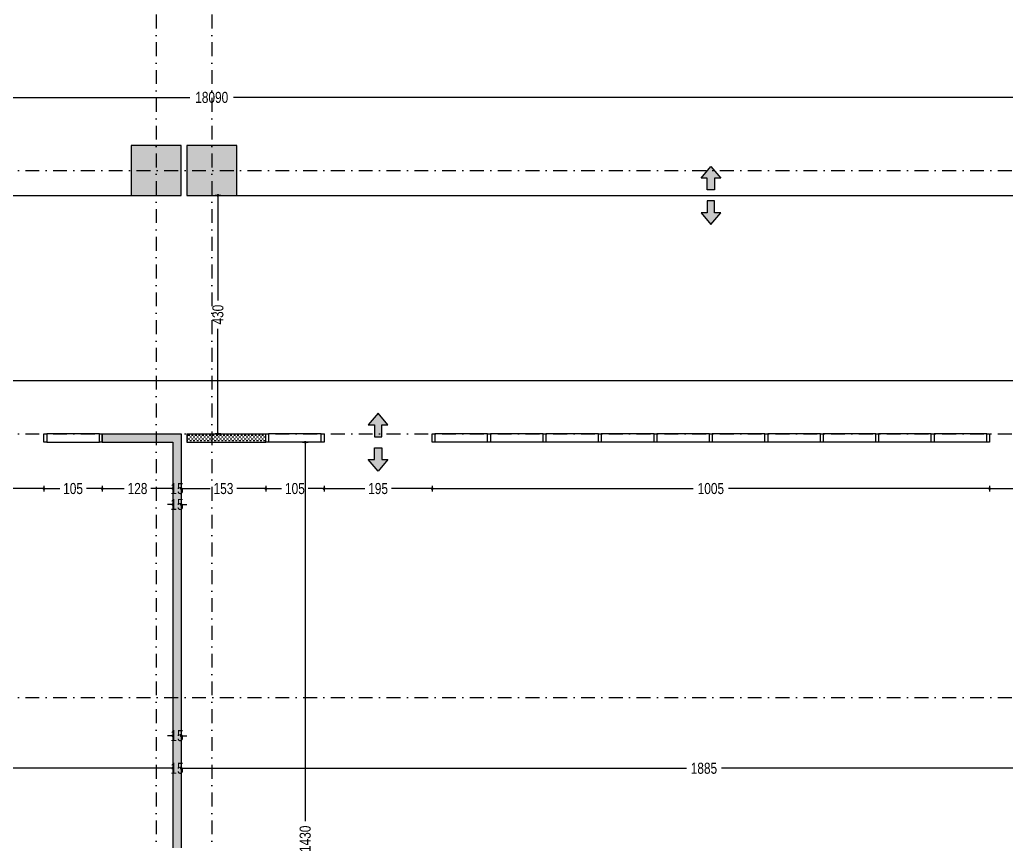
# Model space of a CAD drawing. Header units: centimetres. Extents: x 26569 to 160723, y -3143 to 14565.
# Drawn here: x 61333 to 63112, y 2254 to 3735 of the extents above; entities that cross this region are included whole.
import ezdxf

# ---------------------------------------------------------------- set-up
doc = ezdxf.new("R2010")
doc.units = ezdxf.units.CM
doc.header["$LTSCALE"] = 100
doc.linetypes.add('DASHDOT2', pattern=[0.5, 0.25, -0.125, 0, -0.125])
for name, color, linetype in [('A-ANNO-DIMS', 187, 'Continuous'), ('A-ANNO-GRID', 155, 'DASHDOT2'), ('A-ANNO-TEXT', 50, 'Continuous'), ('A-ELEV-01', 255, 'Continuous'), ('A-GLAZ-FRME', 12, 'Continuous'), ('A-GLAZ-FULL', 130, 'Continuous'), ('A-GLAZ-SILL', 8, 'Continuous'), ('A-WALL', 134, 'Continuous'), ('A-WALL-HTCH', 8, 'Continuous'), ('S-CONC', 5, 'Continuous'), ('S-HTCH', 8, 'Continuous')]:
    doc.layers.add(name, color=color, linetype=linetype)
doc.styles.add('Fields_100', font='act_simplex.shx', dxfattribs={"width": 0.8, "height": 20})
doc.dimstyles.new('FIELDS_100', dxfattribs={"dimscale": 0, "dimtxt": 20, "dimasz": 5, "dimexe": 5, "dimexo": 5, "dimgap": 5, "dimtad": 0, "dimdec": 0, "dimzin": 0, "dimdsep": 46, "dimtxsty": 'Fields_100', "dimblk": 'DOT', "dimcen": 0.09, "dimclrt": 50, "dimadec": 0, "dimazin": 0, "dimtfac": 1, "dimtdec": 0, "dimtix": 1, "dimtofl": 0, "dimtmove": 1, "dimatfit": 3, "dimfxl": 5, "dimfxlon": 1, "dimtolj": 1, "dimtzin": 0, "dimarcsym": 0})

# ---------------------------------------------------------------- blocks, each defined once
blk = doc.blocks.new('_Dot')
at = {"color": 0, "linetype": 'ByBlock', "lineweight": -2}
blk.add_line((-0.5, 0), (-1, 0), dxfattribs=at)
at = {"color": 0, "linetype": 'ByBlock', "const_width": 0.5}
blk.add_lwpolyline([(-0.25, 0, 1), (0.25, 0, 1)], format="xyb", close=True, dxfattribs=at)
blk = doc.blocks.new('*D384')
at = {"layer": 'A-ANNO-DIMS', "color": 0, "lineweight": -2, "transparency": 16777216}
for p, q in [((61609.5, 2866.3), (61609.5, 2856.3)), ((61624.5, 2866.3), (61624.5, 2856.3)), ((61604.5, 2861.3), (61599.5, 2861.3)), ((61629.5, 2861.3), (61634.5, 2861.3))]:
    blk.add_line(p, q, dxfattribs=at)
at = {"layer": 'DEFPOINTS', "color": 0, "transparency": 16777216}
for p in [(61624.5, 2988.6), (61609.5, 2973.6), (61624.5, 2861.3)]:
    blk.add_point(p, dxfattribs=at)
at = {"layer": 'A-ANNO-DIMS', "color": 0, "lineweight": -2, "transparency": 16777216, "xscale": 5, "yscale": 5, "zscale": 5}
blk.add_blockref('_Dot', (61609.5, 2861.3), dxfattribs=at)
at = {"layer": 'A-ANNO-DIMS', "color": 0, "lineweight": -2, "transparency": 16777216, "xscale": 5, "yscale": 5, "zscale": 5, "rotation": 180}
blk.add_blockref('_Dot', (61624.5, 2861.3), dxfattribs=at)
at = {"layer": 'A-ANNO-DIMS', "color": 50, "transparency": 16777216, "insert": (61617, 2861.3), "char_height": 20, "attachment_point": 5, "style": 'Fields_100'}
blk.add_mtext('\\A1;15', dxfattribs=at)
blk = doc.blocks.new('*D146')
at = {"layer": 'A-ANNO-DIMS', "color": 0, "lineweight": -2, "transparency": 16777216}
for p, q in [((61843.1, 2973.6), (61853.1, 2973.6)), ((61848.1, 2968.6), (61848.1, 2290.3)), ((61848.1, 1548.6), (61848.1, 2226.9)), ((61843.1, 1543.6), (61853.1, 1543.6))]:
    blk.add_line(p, q, dxfattribs=at)
at = {"layer": 'DEFPOINTS', "color": 0, "transparency": 16777216}
for p in [(61624.5, 2973.6), (61848.1, 2973.6), (61624.5, 1543.6)]:
    blk.add_point(p, dxfattribs=at)
at = {"layer": 'A-ANNO-DIMS', "color": 0, "lineweight": -2, "transparency": 16777216, "xscale": 5, "yscale": 5, "zscale": 5}
for p, rotation in [((61848.1, 2973.6), 90), ((61848.1, 1543.6), 270)]:
    blk.add_blockref('_Dot', p, dxfattribs=dict(at, rotation=rotation))
at = {"layer": 'A-ANNO-DIMS', "color": 50, "transparency": 16777216, "insert": (61848.1, 2258.6), "char_height": 20, "attachment_point": 5, "rotation": 90, "style": 'Fields_100'}
blk.add_mtext('\\A1;1430', dxfattribs=at)
blk = doc.blocks.new('*D389')
at = {"layer": 'A-ANNO-DIMS', "color": 0, "lineweight": -2, "transparency": 16777216}
for p, q in [((61695.7, 3418.6), (61685.7, 3418.6)), ((61690.7, 3413.6), (61690.7, 3229.2)), ((61690.7, 2993.6), (61690.7, 3178)), ((61695.7, 2988.6), (61685.7, 2988.6))]:
    blk.add_line(p, q, dxfattribs=at)
at = {"layer": 'DEFPOINTS', "color": 0, "transparency": 16777216}
for p in [(61724.5, 3418.6), (61690.7, 2988.6), (61705.7, 2988.6)]:
    blk.add_point(p, dxfattribs=at)
at = {"layer": 'A-ANNO-DIMS', "color": 0, "lineweight": -2, "transparency": 16777216, "xscale": 5, "yscale": 5, "zscale": 5}
for p, rotation in [((61690.7, 3418.6), 90), ((61690.7, 2988.6), 270)]:
    blk.add_blockref('_Dot', p, dxfattribs=dict(at, rotation=rotation))
at = {"layer": 'A-ANNO-DIMS', "color": 50, "transparency": 16777216, "insert": (61690.7, 3203.6), "char_height": 20, "attachment_point": 5, "rotation": 90, "style": 'Fields_100'}
blk.add_mtext('\\A1;430', dxfattribs=at)
blk = doc.blocks.new('*D374')
at = {"layer": 'A-ANNO-DIMS', "color": 0, "lineweight": -2, "transparency": 16777216}
for p, q in [((58072, 3079.9), (58072, 3089.9)), ((58077, 3084.9), (64346.4, 3084.9)), ((70694.5, 3084.9), (64425, 3084.9)), ((70699.5, 3079.9), (70699.5, 3089.9))]:
    blk.add_line(p, q, dxfattribs=at)
at = {"layer": 'DEFPOINTS', "color": 0, "transparency": 16777216}
for p in [(70699.5, 3084.9), (58072, 2988.6), (70699.5, 2988.6)]:
    blk.add_point(p, dxfattribs=at)
at = {"layer": 'A-ANNO-DIMS', "color": 0, "lineweight": -2, "transparency": 16777216, "xscale": 5, "yscale": 5, "zscale": 5, "rotation": 180}
blk.add_blockref('_Dot', (58072, 3084.9), dxfattribs=at)
at = {"layer": 'A-ANNO-DIMS', "color": 0, "lineweight": -2, "transparency": 16777216, "xscale": 5, "yscale": 5, "zscale": 5}
blk.add_blockref('_Dot', (70699.5, 3084.9), dxfattribs=at)
at = {"layer": 'A-ANNO-DIMS', "color": 50, "transparency": 16777216, "insert": (64385.7, 3084.9), "char_height": 20, "attachment_point": 5, "style": 'Fields_100'}
blk.add_mtext('\\A1;12628', dxfattribs=at)
blk = doc.blocks.new('*D308')
at = {"layer": 'A-ANNO-DIMS', "color": 0, "lineweight": -2, "transparency": 16777216}
for p, q in [((59954.5, 1514.5), (59954.5, 1504.5)), ((61609.5, 1514.5), (61609.5, 1504.5)), ((59959.5, 1509.5), (60750.3, 1509.5)), ((61604.5, 1509.5), (60813.6, 1509.5))]:
    blk.add_line(p, q, dxfattribs=at)
at = {"layer": 'DEFPOINTS', "color": 0, "transparency": 16777216}
for p in [(61609.5, 2973.6), (59954.5, 1593.6), (61609.5, 1509.5)]:
    blk.add_point(p, dxfattribs=at)
at = {"layer": 'A-ANNO-DIMS', "color": 0, "lineweight": -2, "transparency": 16777216, "xscale": 5, "yscale": 5, "zscale": 5, "rotation": 180}
blk.add_blockref('_Dot', (59954.5, 1509.5), dxfattribs=at)
at = {"layer": 'A-ANNO-DIMS', "color": 0, "lineweight": -2, "transparency": 16777216, "xscale": 5, "yscale": 5, "zscale": 5}
blk.add_blockref('_Dot', (61609.5, 1509.5), dxfattribs=at)
at = {"layer": 'A-ANNO-DIMS', "color": 50, "transparency": 16777216, "insert": (60782, 1509.5), "char_height": 20, "attachment_point": 5, "style": 'Fields_100'}
blk.add_mtext('\\A1;1655', dxfattribs=at)
blk = doc.blocks.new('*D309')
at = {"layer": 'A-ANNO-DIMS', "color": 0, "lineweight": -2, "transparency": 16777216}
for p, q in [((61604.5, 2444.5), (61599.5, 2444.5)), ((61609.5, 2449.5), (61609.5, 2439.5)), ((61624.5, 2449.5), (61624.5, 2439.5)), ((61629.5, 2444.5), (61634.5, 2444.5))]:
    blk.add_line(p, q, dxfattribs=at)
at = {"layer": 'DEFPOINTS', "color": 0, "transparency": 16777216}
for p in [(61624.5, 2988.6), (61609.5, 2973.6), (61624.5, 2444.5)]:
    blk.add_point(p, dxfattribs=at)
at = {"layer": 'A-ANNO-DIMS', "color": 0, "lineweight": -2, "transparency": 16777216, "xscale": 5, "yscale": 5, "zscale": 5}
blk.add_blockref('_Dot', (61609.5, 2444.5), dxfattribs=at)
at = {"layer": 'A-ANNO-DIMS', "color": 0, "lineweight": -2, "transparency": 16777216, "xscale": 5, "yscale": 5, "zscale": 5, "rotation": 180}
blk.add_blockref('_Dot', (61624.5, 2444.5), dxfattribs=at)
at = {"layer": 'A-ANNO-DIMS', "color": 50, "transparency": 16777216, "insert": (61617, 2444.5), "char_height": 20, "attachment_point": 5, "style": 'Fields_100'}
blk.add_mtext('\\A1;15', dxfattribs=at)
blk = doc.blocks.new('*D310')
at = {"layer": 'A-ANNO-DIMS', "color": 0, "lineweight": -2, "transparency": 16777216}
for p, q in [((61624.5, 1299.5), (61624.5, 1289.5)), ((63374.5, 1299.5), (63374.5, 1289.5)), ((61629.5, 1294.5), (62467.8, 1294.5)), ((63369.5, 1294.5), (62531.1, 1294.5))]:
    blk.add_line(p, q, dxfattribs=at)
at = {"layer": 'DEFPOINTS', "color": 0, "transparency": 16777216}
for p in [(61624.5, 2988.6), (63374.5, 1593.6), (63374.5, 1294.5)]:
    blk.add_point(p, dxfattribs=at)
at = {"layer": 'A-ANNO-DIMS', "color": 0, "lineweight": -2, "transparency": 16777216, "xscale": 5, "yscale": 5, "zscale": 5, "rotation": 180}
blk.add_blockref('_Dot', (61624.5, 1294.5), dxfattribs=at)
at = {"layer": 'A-ANNO-DIMS', "color": 0, "lineweight": -2, "transparency": 16777216, "xscale": 5, "yscale": 5, "zscale": 5}
blk.add_blockref('_Dot', (63374.5, 1294.5), dxfattribs=at)
at = {"layer": 'A-ANNO-DIMS', "color": 50, "transparency": 16777216, "insert": (62499.5, 1294.5), "char_height": 20, "attachment_point": 5, "style": 'Fields_100'}
blk.add_mtext('\\A1;1750', dxfattribs=at)
blk = doc.blocks.new('*D90')
at = {"layer": 'A-ANNO-DIMS', "color": 0, "lineweight": -2, "transparency": 16777216}
for p, q in [((59887, 2390.7), (59887, 2380.7)), ((59892, 2385.7), (60716.6, 2385.7)), ((61604.5, 2385.7), (60779.9, 2385.7)), ((61609.5, 2390.7), (61609.5, 2380.7))]:
    blk.add_line(p, q, dxfattribs=at)
at = {"layer": 'DEFPOINTS', "color": 0, "transparency": 16777216}
for p in [(61609.5, 2973.6), (59887, 2528.6), (61609.5, 2385.7)]:
    blk.add_point(p, dxfattribs=at)
at = {"layer": 'A-ANNO-DIMS', "color": 0, "lineweight": -2, "transparency": 16777216, "xscale": 5, "yscale": 5, "zscale": 5, "rotation": 180}
blk.add_blockref('_Dot', (59887, 2385.7), dxfattribs=at)
at = {"layer": 'A-ANNO-DIMS', "color": 0, "lineweight": -2, "transparency": 16777216, "xscale": 5, "yscale": 5, "zscale": 5}
blk.add_blockref('_Dot', (61609.5, 2385.7), dxfattribs=at)
at = {"layer": 'A-ANNO-DIMS', "color": 50, "transparency": 16777216, "insert": (60748.2, 2385.7), "char_height": 20, "attachment_point": 5, "style": 'Fields_100'}
blk.add_mtext('\\A1;1723', dxfattribs=at)
blk = doc.blocks.new('*D91')
at = {"layer": 'A-ANNO-DIMS', "color": 0, "lineweight": -2, "transparency": 16777216}
for p, q in [((61604.5, 2385.7), (61599.5, 2385.7)), ((61609.5, 2390.7), (61609.5, 2380.7)), ((61624.5, 2390.7), (61624.5, 2380.7)), ((61629.5, 2385.7), (61634.5, 2385.7))]:
    blk.add_line(p, q, dxfattribs=at)
at = {"layer": 'DEFPOINTS', "color": 0, "transparency": 16777216}
for p in [(61624.5, 2988.6), (61609.5, 2973.6), (61624.5, 2385.7)]:
    blk.add_point(p, dxfattribs=at)
at = {"layer": 'A-ANNO-DIMS', "color": 0, "lineweight": -2, "transparency": 16777216, "xscale": 5, "yscale": 5, "zscale": 5}
blk.add_blockref('_Dot', (61609.5, 2385.7), dxfattribs=at)
at = {"layer": 'A-ANNO-DIMS', "color": 0, "lineweight": -2, "transparency": 16777216, "xscale": 5, "yscale": 5, "zscale": 5, "rotation": 180}
blk.add_blockref('_Dot', (61624.5, 2385.7), dxfattribs=at)
at = {"layer": 'A-ANNO-DIMS', "color": 50, "transparency": 16777216, "insert": (61617, 2385.7), "char_height": 20, "attachment_point": 5, "style": 'Fields_100'}
blk.add_mtext('\\A1;15', dxfattribs=at)
blk = doc.blocks.new('*D92')
at = {"layer": 'A-ANNO-DIMS', "color": 0, "lineweight": -2, "transparency": 16777216}
for p, q in [((61624.5, 2390.7), (61624.5, 2380.7)), ((61629.5, 2385.7), (62535.3, 2385.7)), ((63504.5, 2385.7), (62598.6, 2385.7)), ((63509.5, 2390.7), (63509.5, 2380.7))]:
    blk.add_line(p, q, dxfattribs=at)
at = {"layer": 'DEFPOINTS', "color": 0, "transparency": 16777216}
for p in [(61624.5, 2988.6), (63509.5, 2743.6), (63509.5, 2385.7)]:
    blk.add_point(p, dxfattribs=at)
at = {"layer": 'A-ANNO-DIMS', "color": 0, "lineweight": -2, "transparency": 16777216, "xscale": 5, "yscale": 5, "zscale": 5, "rotation": 180}
blk.add_blockref('_Dot', (61624.5, 2385.7), dxfattribs=at)
at = {"layer": 'A-ANNO-DIMS', "color": 0, "lineweight": -2, "transparency": 16777216, "xscale": 5, "yscale": 5, "zscale": 5}
blk.add_blockref('_Dot', (63509.5, 2385.7), dxfattribs=at)
at = {"layer": 'A-ANNO-DIMS', "color": 50, "transparency": 16777216, "insert": (62567, 2385.7), "char_height": 20, "attachment_point": 5, "style": 'Fields_100'}
blk.add_mtext('\\A1;1885', dxfattribs=at)
blk = doc.blocks.new('*D252')
at = {"layer": 'A-ANNO-DIMS', "color": 0, "lineweight": -2, "transparency": 16777216}
for p, q in [((61182, 2895), (61182, 2885)), ((61187, 2890), (61255.4, 2890)), ((61372, 2890), (61303.5, 2890)), ((61377, 2895), (61377, 2885))]:
    blk.add_line(p, q, dxfattribs=at)
at = {"layer": 'DEFPOINTS', "color": 0, "transparency": 16777216}
for p in [(61182, 2973.6), (61377, 2973.6), (61377, 2890)]:
    blk.add_point(p, dxfattribs=at)
at = {"layer": 'A-ANNO-DIMS', "color": 0, "lineweight": -2, "transparency": 16777216, "xscale": 5, "yscale": 5, "zscale": 5, "rotation": 180}
blk.add_blockref('_Dot', (61182, 2890), dxfattribs=at)
at = {"layer": 'A-ANNO-DIMS', "color": 0, "lineweight": -2, "transparency": 16777216, "xscale": 5, "yscale": 5, "zscale": 5}
blk.add_blockref('_Dot', (61377, 2890), dxfattribs=at)
at = {"layer": 'A-ANNO-DIMS', "color": 50, "transparency": 16777216, "insert": (61279.5, 2890), "char_height": 20, "attachment_point": 5, "style": 'Fields_100'}
blk.add_mtext('\\A1;195', dxfattribs=at)
blk = doc.blocks.new('*D253')
at = {"layer": 'A-ANNO-DIMS', "color": 0, "lineweight": -2, "transparency": 16777216}
for p, q in [((61377, 2895), (61377, 2885)), ((61382, 2890), (61405.4, 2890)), ((61477, 2890), (61453.5, 2890)), ((61482, 2895), (61482, 2885))]:
    blk.add_line(p, q, dxfattribs=at)
at = {"layer": 'DEFPOINTS', "color": 0, "transparency": 16777216}
for p in [(61377, 2973.6), (61482, 2973.6), (61482, 2890)]:
    blk.add_point(p, dxfattribs=at)
at = {"layer": 'A-ANNO-DIMS', "color": 0, "lineweight": -2, "transparency": 16777216, "xscale": 5, "yscale": 5, "zscale": 5, "rotation": 180}
blk.add_blockref('_Dot', (61377, 2890), dxfattribs=at)
at = {"layer": 'A-ANNO-DIMS', "color": 0, "lineweight": -2, "transparency": 16777216, "xscale": 5, "yscale": 5, "zscale": 5}
blk.add_blockref('_Dot', (61482, 2890), dxfattribs=at)
at = {"layer": 'A-ANNO-DIMS', "color": 50, "transparency": 16777216, "insert": (61429.5, 2890), "char_height": 20, "attachment_point": 5, "style": 'Fields_100'}
blk.add_mtext('\\A1;105', dxfattribs=at)
blk = doc.blocks.new('*D254')
at = {"layer": 'A-ANNO-DIMS', "color": 0, "lineweight": -2, "transparency": 16777216}
for p, q in [((61482, 2895), (61482, 2885)), ((61487, 2890), (61521.7, 2890)), ((61604.5, 2890), (61569.8, 2890)), ((61609.5, 2895), (61609.5, 2885))]:
    blk.add_line(p, q, dxfattribs=at)
at = {"layer": 'DEFPOINTS', "color": 0, "transparency": 16777216}
for p in [(61482, 2973.6), (61609.5, 2973.6), (61609.5, 2890)]:
    blk.add_point(p, dxfattribs=at)
at = {"layer": 'A-ANNO-DIMS', "color": 0, "lineweight": -2, "transparency": 16777216, "xscale": 5, "yscale": 5, "zscale": 5, "rotation": 180}
blk.add_blockref('_Dot', (61482, 2890), dxfattribs=at)
at = {"layer": 'A-ANNO-DIMS', "color": 0, "lineweight": -2, "transparency": 16777216, "xscale": 5, "yscale": 5, "zscale": 5}
blk.add_blockref('_Dot', (61609.5, 2890), dxfattribs=at)
at = {"layer": 'A-ANNO-DIMS', "color": 50, "transparency": 16777216, "insert": (61545.7, 2890), "char_height": 20, "attachment_point": 5, "style": 'Fields_100'}
blk.add_mtext('\\A1;128', dxfattribs=at)
blk = doc.blocks.new('*D76')
at = {"layer": 'A-ANNO-DIMS', "color": 0, "lineweight": -2, "transparency": 16777216}
for p, q in [((61604.5, 2890), (61599.5, 2890)), ((61609.5, 2895), (61609.5, 2885)), ((61624.5, 2895), (61624.5, 2885)), ((61629.5, 2890), (61634.5, 2890))]:
    blk.add_line(p, q, dxfattribs=at)
at = {"layer": 'DEFPOINTS', "color": 0, "transparency": 16777216}
for p in [(61624.5, 2988.6), (61609.5, 2973.6), (61624.5, 2890)]:
    blk.add_point(p, dxfattribs=at)
at = {"layer": 'A-ANNO-DIMS', "color": 0, "lineweight": -2, "transparency": 16777216, "xscale": 5, "yscale": 5, "zscale": 5}
blk.add_blockref('_Dot', (61609.5, 2890), dxfattribs=at)
at = {"layer": 'A-ANNO-DIMS', "color": 0, "lineweight": -2, "transparency": 16777216, "xscale": 5, "yscale": 5, "zscale": 5, "rotation": 180}
blk.add_blockref('_Dot', (61624.5, 2890), dxfattribs=at)
at = {"layer": 'A-ANNO-DIMS', "color": 50, "transparency": 16777216, "insert": (61617, 2890), "char_height": 20, "attachment_point": 5, "style": 'Fields_100'}
blk.add_mtext('\\A1;15', dxfattribs=at)
blk = doc.blocks.new('*D255')
at = {"layer": 'A-ANNO-DIMS', "color": 0, "lineweight": -2, "transparency": 16777216}
for p, q in [((61624.5, 2895), (61624.5, 2885)), ((61629.5, 2890), (61676.7, 2890)), ((61772, 2890), (61724.8, 2890)), ((61777, 2895), (61777, 2885))]:
    blk.add_line(p, q, dxfattribs=at)
at = {"layer": 'DEFPOINTS', "color": 0, "transparency": 16777216}
for p in [(61624.5, 2988.6), (61777, 2973.6), (61777, 2890)]:
    blk.add_point(p, dxfattribs=at)
at = {"layer": 'A-ANNO-DIMS', "color": 0, "lineweight": -2, "transparency": 16777216, "xscale": 5, "yscale": 5, "zscale": 5, "rotation": 180}
blk.add_blockref('_Dot', (61624.5, 2890), dxfattribs=at)
at = {"layer": 'A-ANNO-DIMS', "color": 0, "lineweight": -2, "transparency": 16777216, "xscale": 5, "yscale": 5, "zscale": 5}
blk.add_blockref('_Dot', (61777, 2890), dxfattribs=at)
at = {"layer": 'A-ANNO-DIMS', "color": 50, "transparency": 16777216, "insert": (61700.7, 2890), "char_height": 20, "attachment_point": 5, "style": 'Fields_100'}
blk.add_mtext('\\A1;153', dxfattribs=at)
blk = doc.blocks.new('*D256')
at = {"layer": 'A-ANNO-DIMS', "color": 0, "lineweight": -2, "transparency": 16777216}
for p, q in [((61777, 2895), (61777, 2885)), ((61782, 2890), (61805.4, 2890)), ((61877, 2890), (61853.5, 2890)), ((61882, 2895), (61882, 2885))]:
    blk.add_line(p, q, dxfattribs=at)
at = {"layer": 'DEFPOINTS', "color": 0, "transparency": 16777216}
for p in [(61777, 2973.6), (61882, 2973.6), (61882, 2890)]:
    blk.add_point(p, dxfattribs=at)
at = {"layer": 'A-ANNO-DIMS', "color": 0, "lineweight": -2, "transparency": 16777216, "xscale": 5, "yscale": 5, "zscale": 5, "rotation": 180}
blk.add_blockref('_Dot', (61777, 2890), dxfattribs=at)
at = {"layer": 'A-ANNO-DIMS', "color": 0, "lineweight": -2, "transparency": 16777216, "xscale": 5, "yscale": 5, "zscale": 5}
blk.add_blockref('_Dot', (61882, 2890), dxfattribs=at)
at = {"layer": 'A-ANNO-DIMS', "color": 50, "transparency": 16777216, "insert": (61829.5, 2890), "char_height": 20, "attachment_point": 5, "style": 'Fields_100'}
blk.add_mtext('\\A1;105', dxfattribs=at)
blk = doc.blocks.new('*D257')
at = {"layer": 'A-ANNO-DIMS', "color": 0, "lineweight": -2, "transparency": 16777216}
for p, q in [((61882, 2895), (61882, 2885)), ((61887, 2890), (61955.4, 2890)), ((62072, 2890), (62003.5, 2890)), ((62077, 2895), (62077, 2885))]:
    blk.add_line(p, q, dxfattribs=at)
at = {"layer": 'DEFPOINTS', "color": 0, "transparency": 16777216}
for p in [(61882, 2973.6), (62077, 2973.6), (62077, 2890)]:
    blk.add_point(p, dxfattribs=at)
at = {"layer": 'A-ANNO-DIMS', "color": 0, "lineweight": -2, "transparency": 16777216, "xscale": 5, "yscale": 5, "zscale": 5, "rotation": 180}
blk.add_blockref('_Dot', (61882, 2890), dxfattribs=at)
at = {"layer": 'A-ANNO-DIMS', "color": 0, "lineweight": -2, "transparency": 16777216, "xscale": 5, "yscale": 5, "zscale": 5}
blk.add_blockref('_Dot', (62077, 2890), dxfattribs=at)
at = {"layer": 'A-ANNO-DIMS', "color": 50, "transparency": 16777216, "insert": (61979.5, 2890), "char_height": 20, "attachment_point": 5, "style": 'Fields_100'}
blk.add_mtext('\\A1;195', dxfattribs=at)
blk = doc.blocks.new('*D258')
at = {"layer": 'A-ANNO-DIMS', "color": 0, "lineweight": -2, "transparency": 16777216}
for p, q in [((62077, 2895), (62077, 2885)), ((62082, 2890), (62547.8, 2890)), ((63077, 2890), (62611.1, 2890)), ((63082, 2895), (63082, 2885))]:
    blk.add_line(p, q, dxfattribs=at)
at = {"layer": 'DEFPOINTS', "color": 0, "transparency": 16777216}
for p in [(62077, 2973.6), (63082, 2973.6), (63082, 2890)]:
    blk.add_point(p, dxfattribs=at)
at = {"layer": 'A-ANNO-DIMS', "color": 0, "lineweight": -2, "transparency": 16777216, "xscale": 5, "yscale": 5, "zscale": 5, "rotation": 180}
blk.add_blockref('_Dot', (62077, 2890), dxfattribs=at)
at = {"layer": 'A-ANNO-DIMS', "color": 0, "lineweight": -2, "transparency": 16777216, "xscale": 5, "yscale": 5, "zscale": 5}
blk.add_blockref('_Dot', (63082, 2890), dxfattribs=at)
at = {"layer": 'A-ANNO-DIMS', "color": 50, "transparency": 16777216, "insert": (62579.5, 2890), "char_height": 20, "attachment_point": 5, "style": 'Fields_100'}
blk.add_mtext('\\A1;1005', dxfattribs=at)
blk = doc.blocks.new('*D259')
at = {"layer": 'A-ANNO-DIMS', "color": 0, "lineweight": -2, "transparency": 16777216}
for p, q in [((63082, 2895), (63082, 2885)), ((63087, 2890), (63155.4, 2890)), ((63272, 2890), (63203.5, 2890)), ((63277, 2895), (63277, 2885))]:
    blk.add_line(p, q, dxfattribs=at)
at = {"layer": 'DEFPOINTS', "color": 0, "transparency": 16777216}
for p in [(63082, 2973.6), (63277, 2973.6), (63277, 2890)]:
    blk.add_point(p, dxfattribs=at)
at = {"layer": 'A-ANNO-DIMS', "color": 0, "lineweight": -2, "transparency": 16777216, "xscale": 5, "yscale": 5, "zscale": 5, "rotation": 180}
blk.add_blockref('_Dot', (63082, 2890), dxfattribs=at)
at = {"layer": 'A-ANNO-DIMS', "color": 0, "lineweight": -2, "transparency": 16777216, "xscale": 5, "yscale": 5, "zscale": 5}
blk.add_blockref('_Dot', (63277, 2890), dxfattribs=at)
at = {"layer": 'A-ANNO-DIMS', "color": 50, "transparency": 16777216, "insert": (63179.5, 2890), "char_height": 20, "attachment_point": 5, "style": 'Fields_100'}
blk.add_mtext('\\A1;195', dxfattribs=at)
blk = doc.blocks.new('*D409')
at = {"layer": 'A-ANNO-DIMS', "color": 0, "lineweight": -2, "transparency": 16777216}
for p, q in [((52634.5, 3590.2), (52634.5, 3600.2)), ((52639.5, 3595.2), (61640.2, 3595.2)), ((70719.5, 3595.2), (61718.8, 3595.2)), ((70724.5, 3590.2), (70724.5, 3600.2))]:
    blk.add_line(p, q, dxfattribs=at)
at = {"layer": 'DEFPOINTS', "color": 0, "transparency": 16777216}
for p in [(70724.5, 3595.2), (52634.5, 3418.6), (70724.5, 3418.6)]:
    blk.add_point(p, dxfattribs=at)
at = {"layer": 'A-ANNO-DIMS', "color": 0, "lineweight": -2, "transparency": 16777216, "xscale": 5, "yscale": 5, "zscale": 5, "rotation": 180}
blk.add_blockref('_Dot', (52634.5, 3595.2), dxfattribs=at)
at = {"layer": 'A-ANNO-DIMS', "color": 0, "lineweight": -2, "transparency": 16777216, "xscale": 5, "yscale": 5, "zscale": 5}
blk.add_blockref('_Dot', (70724.5, 3595.2), dxfattribs=at)
at = {"layer": 'A-ANNO-DIMS', "color": 50, "transparency": 16777216, "insert": (61679.5, 3595.2), "char_height": 20, "attachment_point": 5, "style": 'Fields_100'}
blk.add_mtext('\\A1;18090', dxfattribs=at)

msp = doc.modelspace()

# ---------------------------------------------------------------- hatches: boundary and pattern name
at = {"layer": 'A-ANNO-TEXT'}
h = msp.add_hatch(color=256, dxfattribs=at)
h.dxf.hatch_style = 1
h.paths.add_polyline_path([(62579.48, 3470.89), (62597.18, 3449.74), (62586.21, 3449.74), (62586.21, 3428.59), (62572.74, 3428.59), (62572.74, 3449.74), (62561.77, 3449.74)])
h = msp.add_hatch(color=256, dxfattribs=at)
h.dxf.hatch_style = 1
h.paths.add_polyline_path([(62579.48, 3366.29), (62597.18, 3387.44), (62586.21, 3387.44), (62586.21, 3408.59), (62572.74, 3408.59), (62572.74, 3387.44), (62561.77, 3387.44)])
h = msp.add_hatch(color=256, dxfattribs=at)
h.dxf.hatch_style = 1
h.paths.add_polyline_path([(61979.48, 3025.89), (61961.77, 3004.74), (61972.74, 3004.74), (61972.74, 2983.59), (61986.21, 2983.59), (61986.21, 3004.74), (61997.18, 3004.74)])
h = msp.add_hatch(color=256, dxfattribs=at)
h.dxf.hatch_style = 1
h.paths.add_polyline_path([(61979.48, 2921.29), (61961.77, 2942.44), (61972.74, 2942.44), (61972.74, 2963.59), (61986.21, 2963.59), (61986.21, 2942.44), (61997.18, 2942.44)])
at = {"layer": 'A-WALL-HTCH'}
h = msp.add_hatch(dxfattribs=at)
h.set_pattern_fill('DASH', color=256)
h.set_pattern_definition([(0, (47244.2896, 54361.0323), (3.175, 3.175), [3.175, -3.175])])
h.paths.add_polyline_path([(61624.48, 2988.59), (61481.98, 2988.59), (61481.98, 2973.59), (61609.48, 2973.59), (61609.48, 1608.59), (61624.48, 1608.59)])
h = msp.add_hatch(dxfattribs=at)
h.set_pattern_fill('DASH', color=256, angle=360)
h.set_pattern_definition([(0, (47244.2896, 54361.0323), (3.175, 3.175), [3.175, -3.175])])
h.paths.add_polyline_path([(61776.98, 2988.59), (61634.48, 2988.59), (61634.48, 2973.59), (61776.98, 2973.59)])
at = {"layer": 'S-HTCH'}
h = msp.add_hatch(dxfattribs=at)
h.set_pattern_fill('ANSI33', color=256)
h.set_pattern_definition([(45, (47244.2896, 5721.5606), (-4.490128, 4.490128), []), (45, (47248.78, 5721.5606), (-4.490128, 4.490128), [3.175, -1.5875])])
h.paths.add_polyline_path([(63434.48, 1518.59), (63524.48, 1518.59), (63524.48, 1608.59), (63434.48, 1608.59)])
h.paths.add_polyline_path([(63434.48, 7218.59), (63524.48, 7218.59), (63524.48, 7308.59), (63434.48, 7308.59)])
h.paths.add_polyline_path([(61634.48, 1518.59), (61724.48, 1518.59), (61724.48, 1608.59), (61634.48, 1608.59)])
h.paths.add_polyline_path([(58034.48, 1518.59), (58124.48, 1518.59), (58124.48, 1608.59), (58034.48, 1608.59)])
h.paths.add_polyline_path([(61634.48, 7218.59), (61724.48, 7218.59), (61724.48, 7308.59), (61634.48, 7308.59)])
h.paths.add_polyline_path([(58034.48, 7218.59), (58124.48, 7218.59), (58124.48, 7308.59), (58034.48, 7308.59)])
h.paths.add_polyline_path([(63434.48, 3418.59), (63524.48, 3418.59), (63524.48, 3508.59), (63434.48, 3508.59)])
h.paths.add_polyline_path([(63434.48, 5318.59), (63524.48, 5318.59), (63524.48, 5408.59), (63434.48, 5408.59)])
h.paths.add_polyline_path([(61634.48, 3418.59), (61724.48, 3418.59), (61724.48, 3508.59), (61634.48, 3508.59)])
h.paths.add_polyline_path([(58034.48, 3418.59), (58124.48, 3418.59), (58124.48, 3508.59), (58034.48, 3508.59)])
h.paths.add_polyline_path([(61634.48, 5318.59), (61724.48, 5318.59), (61724.48, 5408.59), (61634.48, 5408.59)])
h.paths.add_polyline_path([(58034.48, 5318.59), (58124.48, 5318.59), (58124.48, 5408.59), (58034.48, 5408.59)])
h.paths.add_polyline_path([(68834.48, 3418.59), (68924.48, 3418.59), (68924.48, 3508.59), (68834.48, 3508.59)])
h.paths.add_polyline_path([(68834.48, 5318.59), (68924.48, 5318.59), (68924.48, 5408.59), (68834.48, 5408.59)])
h.paths.add_polyline_path([(67034.48, 3418.59), (67124.48, 3418.59), (67124.48, 3508.59), (67034.48, 3508.59)])
h.paths.add_polyline_path([(67034.48, 5318.59), (67124.48, 5318.59), (67124.48, 5408.59), (67034.48, 5408.59)])
h.paths.add_polyline_path([(65234.48, 3418.59), (65324.48, 3418.59), (65324.48, 3508.59), (65234.48, 3508.59)])
h.paths.add_polyline_path([(65234.48, 5318.59), (65324.48, 5318.59), (65324.48, 5408.59), (65234.48, 5408.59)])
h.paths.add_polyline_path([(61534.48, 3418.59), (61624.48, 3418.59), (61624.48, 3508.59), (61534.48, 3508.59)])
h.paths.add_polyline_path([(61534.48, 5318.59), (61624.48, 5318.59), (61624.48, 5408.59), (61534.48, 5408.59)])
h.paths.add_polyline_path([(59834.48, 3418.59), (59924.48, 3418.59), (59924.48, 3508.59), (59834.48, 3508.59)])
h.paths.add_polyline_path([(59834.48, 5318.59), (59924.48, 5318.59), (59924.48, 5408.59), (59834.48, 5408.59)])
h.paths.add_polyline_path([(56234.48, 3418.59), (56324.48, 3418.59), (56324.48, 3508.59), (56234.48, 3508.59)])
h.paths.add_polyline_path([(56234.48, 5318.59), (56324.48, 5318.59), (56324.48, 5408.59), (56234.48, 5408.59)])
h.paths.add_polyline_path([(54434.48, 3418.59), (54524.48, 3418.59), (54524.48, 3508.59), (54434.48, 3508.59)])
h.paths.add_polyline_path([(54434.48, 5318.59), (54524.48, 5318.59), (54524.48, 5408.59), (54434.48, 5408.59)])
h.paths.add_polyline_path([(52634.48, 3418.59), (52724.48, 3418.59), (52724.48, 3508.59), (52634.48, 3508.59)])
h.paths.add_polyline_path([(52634.48, 5318.59), (52724.48, 5318.59), (52724.48, 5408.59), (52634.48, 5408.59)])
h.paths.add_polyline_path([(70634.48, 5318.59), (70724.48, 5318.59), (70724.48, 5408.59), (70634.48, 5408.59)])
h.paths.add_polyline_path([(70634.48, 3418.59), (70724.48, 3418.59), (70724.48, 3508.59), (70634.48, 3508.59)])
h.paths.add_polyline_path([(70634.48, 1518.59), (70724.48, 1518.59), (70724.48, 1608.59), (70634.48, 1608.59)])
h.paths.add_polyline_path([(68834.48, 1518.59), (68924.48, 1518.59), (68924.48, 1608.59), (68834.48, 1608.59)])
h.paths.add_polyline_path([(67034.48, 1518.59), (67124.48, 1518.59), (67124.48, 1608.59), (67034.48, 1608.59)])
h.paths.add_polyline_path([(65234.48, 1518.59), (65324.48, 1518.59), (65324.48, 1608.59), (65234.48, 1608.59)])
h.paths.add_polyline_path([(61534.48, 1518.59), (61624.48, 1518.59), (61624.48, 1608.59), (61534.48, 1608.59)])
h.paths.add_polyline_path([(59834.48, 1518.59), (59924.48, 1518.59), (59924.48, 1608.59), (59834.48, 1608.59)])
h.paths.add_polyline_path([(56234.48, 1518.59), (56324.48, 1518.59), (56324.48, 1608.59), (56234.48, 1608.59)])
h.paths.add_polyline_path([(54434.48, 1518.59), (54524.48, 1518.59), (54524.48, 1608.59), (54434.48, 1608.59)])
h.paths.add_polyline_path([(52634.48, 1518.59), (52724.48, 1518.59), (52724.48, 1608.59), (52634.48, 1608.59)])
h.paths.add_polyline_path([(70634.48, 7218.59), (70724.48, 7218.59), (70724.48, 7308.59), (70634.48, 7308.59)])
h.paths.add_polyline_path([(68834.48, 7218.59), (68924.48, 7218.59), (68924.48, 7308.59), (68834.48, 7308.59)])
h.paths.add_polyline_path([(67034.48, 7218.59), (67124.48, 7218.59), (67124.48, 7308.59), (67034.48, 7308.59)])
h.paths.add_polyline_path([(65234.48, 7218.59), (65324.48, 7218.59), (65324.48, 7308.59), (65234.48, 7308.59)])
h.paths.add_polyline_path([(61534.48, 7218.59), (61624.48, 7218.59), (61624.48, 7308.59), (61534.48, 7308.59)])
h.paths.add_polyline_path([(59834.48, 7218.59), (59924.48, 7218.59), (59924.48, 7308.59), (59834.48, 7308.59)])
h.paths.add_polyline_path([(56234.48, 7218.59), (56324.48, 7218.59), (56324.48, 7308.59), (56234.48, 7308.59)])
h.paths.add_polyline_path([(54434.48, 7218.59), (54524.48, 7218.59), (54524.48, 7308.59), (54434.48, 7308.59)])
h.paths.add_polyline_path([(52634.48, 7218.59), (52724.48, 7218.59), (52724.48, 7308.59), (52634.48, 7308.59)])

# ---------------------------------------------------------------- linework, layer by layer
at = {"layer": 'A-ANNO-GRID'}
for p, q in [((61579.48, 8203.59), (61579.48, 1408.59)), ((61679.48, 8203.59), (61679.48, 1408.59)), ((49419.63, 3463.59), (71224.48, 3463.59)), ((49419.63, 2988.59), (71224.48, 2988.59)), ((49419.63, 2513.59), (71224.48, 2513.59))]:
    msp.add_line(p, q, dxfattribs=at)
at = {"layer": 'A-ANNO-TEXT'}
for points in [[(62579.48, 3470.89), (62597.18, 3449.74), (62586.21, 3449.74), (62586.21, 3428.59), (62572.74, 3428.59), (62572.74, 3449.74), (62561.77, 3449.74)], [(62579.48, 3366.29), (62597.18, 3387.44), (62586.21, 3387.44), (62586.21, 3408.59), (62572.74, 3408.59), (62572.74, 3387.44), (62561.77, 3387.44)], [(61979.48, 3025.89), (61961.77, 3004.74), (61972.74, 3004.74), (61972.74, 2983.59), (61986.21, 2983.59), (61986.21, 3004.74), (61997.18, 3004.74)], [(61979.48, 2921.29), (61961.77, 2942.44), (61972.74, 2942.44), (61972.74, 2963.59), (61986.21, 2963.59), (61986.21, 2942.44), (61997.18, 2942.44)]]:
    msp.add_lwpolyline(points, close=True, dxfattribs=at)
at = {"layer": 'A-ELEV-01'}
for p, q in [((59924.48, 3418.59), (61534.48, 3418.59)), ((61724.48, 3418.59), (63434.48, 3418.59))]:
    msp.add_line(p, q, dxfattribs=at)
at = {"layer": 'A-GLAZ-FRME'}
for points in [[(61381.98, 2973.59), (61376.98, 2973.59), (61376.98, 2988.59), (61381.98, 2988.59)], [(61481.98, 2973.59), (61476.98, 2973.59), (61476.98, 2988.59), (61481.98, 2988.59)], [(61781.98, 2973.59), (61776.98, 2973.59), (61776.98, 2988.59), (61781.98, 2988.59)], [(61881.98, 2973.59), (61876.98, 2973.59), (61876.98, 2988.59), (61881.98, 2988.59)], [(62081.98, 2973.59), (62076.98, 2973.59), (62076.98, 2988.59), (62081.98, 2988.59)], [(62181.98, 2973.59), (62176.98, 2973.59), (62176.98, 2988.59), (62181.98, 2988.59)], [(62281.98, 2973.59), (62276.98, 2973.59), (62276.98, 2988.59), (62281.98, 2988.59)], [(62381.98, 2973.59), (62376.98, 2973.59), (62376.98, 2988.59), (62381.98, 2988.59)], [(62481.98, 2973.59), (62476.98, 2973.59), (62476.98, 2988.59), (62481.98, 2988.59)], [(62581.98, 2973.59), (62576.98, 2973.59), (62576.98, 2988.59), (62581.98, 2988.59)], [(62681.98, 2973.59), (62676.98, 2973.59), (62676.98, 2988.59), (62681.98, 2988.59)], [(62781.98, 2973.59), (62776.98, 2973.59), (62776.98, 2988.59), (62781.98, 2988.59)], [(62881.98, 2973.59), (62876.98, 2973.59), (62876.98, 2988.59), (62881.98, 2988.59)], [(62981.98, 2973.59), (62976.98, 2973.59), (62976.98, 2988.59), (62981.98, 2988.59)], [(63081.98, 2973.59), (63076.98, 2973.59), (63076.98, 2988.59), (63081.98, 2988.59)]]:
    msp.add_lwpolyline(points, close=True, dxfattribs=at)
at = {"layer": 'A-GLAZ-FULL'}
for p, q in [((61876.98, 2988.59), (61781.98, 2988.59)), ((62176.98, 2988.59), (62081.98, 2988.59)), ((62276.98, 2988.59), (62181.98, 2988.59)), ((62376.98, 2988.59), (62281.98, 2988.59)), ((62476.98, 2988.59), (62381.98, 2988.59)), ((62576.98, 2988.59), (62481.98, 2988.59)), ((62676.98, 2988.59), (62581.98, 2988.59)), ((62776.98, 2988.59), (62681.98, 2988.59)), ((62876.98, 2988.59), (62781.98, 2988.59)), ((62976.98, 2988.59), (62881.98, 2988.59)), ((63076.98, 2988.59), (62981.98, 2988.59))]:
    msp.add_line(p, q, dxfattribs=at)
msp.add_lwpolyline([(61476.98, 2988.59), (61381.98, 2988.59)], dxfattribs=at)
at = {"layer": 'A-GLAZ-SILL'}
for p, q in [((61381.98, 2973.59), (61476.98, 2973.59)), ((61876.98, 2973.59), (61781.98, 2973.59)), ((62176.98, 2973.59), (62081.98, 2973.59)), ((62276.98, 2973.59), (62181.98, 2973.59)), ((62376.98, 2973.59), (62281.98, 2973.59)), ((62476.98, 2973.59), (62381.98, 2973.59)), ((62576.98, 2973.59), (62481.98, 2973.59)), ((62676.98, 2973.59), (62581.98, 2973.59)), ((62776.98, 2973.59), (62681.98, 2973.59)), ((62876.98, 2973.59), (62781.98, 2973.59)), ((62976.98, 2973.59), (62881.98, 2973.59)), ((63076.98, 2973.59), (62981.98, 2973.59))]:
    msp.add_line(p, q, dxfattribs=at)
at = {"layer": 'A-WALL'}
for p, q in [((61481.98, 2988.59), (61624.48, 2988.59)), ((61481.98, 2973.59), (61481.98, 2988.59)), ((61624.48, 2988.59), (61624.48, 1608.59)), ((61634.48, 2988.59), (61776.98, 2988.59)), ((61634.48, 2988.59), (61634.48, 2973.59)), ((61481.98, 2973.59), (61609.48, 2973.59)), ((61609.48, 2973.59), (61609.48, 1608.59)), ((61634.48, 2973.59), (61776.98, 2973.59))]:
    msp.add_line(p, q, dxfattribs=at)
for points in [[(61776.98, 2973.59), (61776.98, 2988.59)], [(62076.98, 2973.59), (62076.98, 2988.59)]]:
    msp.add_lwpolyline(points, dxfattribs=at)
at = {"layer": 'S-CONC'}
for points in [[(61534.48, 3418.59), (61624.48, 3418.59), (61624.48, 3508.59), (61534.48, 3508.59)], [(61634.48, 3418.59), (61724.48, 3418.59), (61724.48, 3508.59), (61634.48, 3508.59)]]:
    msp.add_lwpolyline(points, close=True, dxfattribs=at)

# ---------------------------------------------------------------- dimensions: what is measured, and where the dimension line sits
at = {"layer": 'A-ANNO-DIMS'}
for base, p1, p2, picture, middle in [((70724.48, 3595.2), (52634.48, 3418.59), (70724.48, 3418.59), '*D409', (61679.48, 3595.2)), ((70699.47635264, 3084.87659092), (58071.97635264, 2988.59325813), (70699.47635264, 2988.59325813), '*D374', (64385.72635264, 3084.87659092)), ((61624.48, 2861.31), (61609.48, 2973.59), (61624.48, 2988.59), '*D384', (61616.98, 2861.31)), ((61624.48, 2444.46), (61609.48, 2973.59), (61624.48, 2988.59), '*D309', (61616.98, 2444.46)), ((61624.48, 2385.74), (61609.48, 2973.59), (61624.48, 2988.59), '*D91', (61616.98, 2385.74)), ((61624.48, 2889.98), (61609.48, 2973.59), (61624.48, 2988.59), '*D76', (61616.98, 2889.98)), ((63374.48, 1294.46), (61624.48, 2988.59), (63374.48, 1593.59), '*D310', (62499.48, 1294.46)), ((63509.48, 2385.74), (61624.48, 2988.59), (63509.48, 2743.59), '*D92', (62566.98, 2385.74)), ((61776.97635264, 2889.97786659), (61624.47635264, 2988.59325813), (61776.97635264, 2973.59325813), '*D255', (61700.72635264, 2889.97786659)), ((61609.47635264, 2385.7410603), (59886.97635264, 2528.59325813), (61609.47635264, 2973.59325813), '*D90', (60748.22635264, 2385.7410603)), ((61609.48, 1509.46), (59954.48, 1593.59), (61609.48, 2973.59), '*D308', (60781.98, 1509.46)), ((61376.98, 2889.98), (61181.98, 2973.59), (61376.98, 2973.59), '*D252', (61279.48, 2889.98)), ((61481.98, 2889.98), (61376.98, 2973.59), (61481.98, 2973.59), '*D253', (61429.48, 2889.98)), ((61609.47635264, 2889.97786659), (61481.97635264, 2973.59325813), (61609.47635264, 2973.59325813), '*D254', (61545.72635264, 2889.97786659)), ((61881.98, 2889.98), (61776.98, 2973.59), (61881.98, 2973.59), '*D256', (61829.48, 2889.98)), ((62076.98, 2889.98), (61881.98, 2973.59), (62076.98, 2973.59), '*D257', (61979.48, 2889.98)), ((63081.98, 2889.98), (62076.98, 2973.59), (63081.98, 2973.59), '*D258', (62579.48, 2889.98)), ((63276.98, 2889.98), (63081.98, 2973.59), (63276.98, 2973.59), '*D259', (63179.48, 2889.98))]:
    dim = msp.add_linear_dim(base=base, p1=p1, p2=p2, dimstyle='FIELDS_100', override={"dimscale": 1}, dxfattribs=at)
    dim.commit()
    dim.dimension.update_dxf_attribs({"geometry": picture, "text_midpoint": middle})
for base, p1, p2, picture, middle in [((61690.71, 2988.59), (61724.48, 3418.59), (61705.73, 2988.59), '*D389', (61690.71, 3203.59)), ((61848.07, 2973.59), (61624.48, 1543.59), (61624.48, 2973.59), '*D146', (61848.07, 2258.59))]:
    dim = msp.add_linear_dim(base=base, p1=p1, p2=p2, angle=90, dimstyle='FIELDS_100', override={"dimscale": 1}, dxfattribs=at)
    dim.commit()
    dim.dimension.update_dxf_attribs({"geometry": picture, "text_midpoint": middle})

doc.saveas('drawing.dxf')
